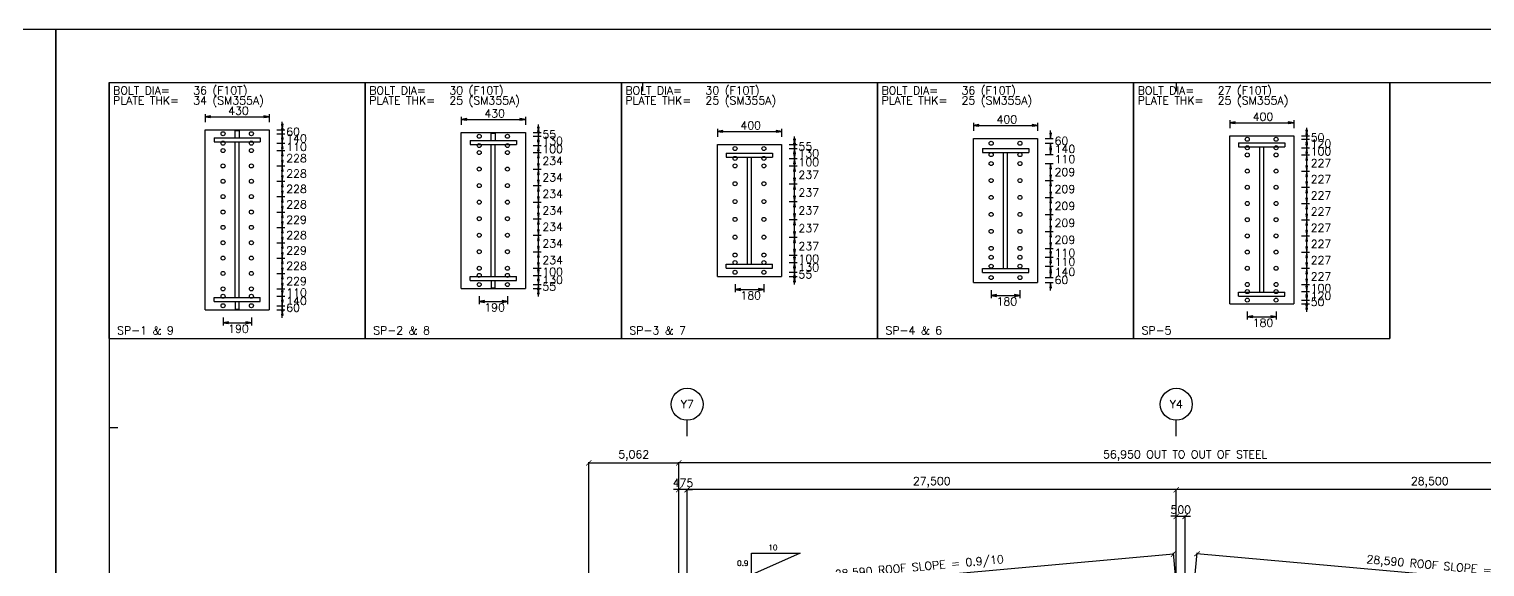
# Model space of a CAD drawing. Header units: metres. Extents: x -297536 to 1852864, y -630451 to -422551.
# Drawn here: x 1716964 to 1798814, y -452803 to -422551 of the extents above; entities that cross this region are included whole.
import ezdxf
from ezdxf.enums import TextEntityAlignment as Align

# ---------------------------------------------------------------- set-up
doc = ezdxf.new("R2010")
doc.units = ezdxf.units.M
doc.header["$LTSCALE"] = 700
doc.linetypes.add('CONTIN', pattern=[0])
for name, color, linetype in [('11', 7, 'CONTIN'), ('2', 2, 'Continuous'), ('DIM', 7, 'Continuous'), ('SYM', 7, 'Continuous'), ('TEX', 3, 'Continuous'), ('된장공장-1$0$WID', 4, 'Continuous')]:
    doc.layers.add(name, color=color, linetype=linetype)
doc.styles.add('HGTXT', font='romans.shx', dxfattribs={"bigfont": 'WHGTXT.shx'})
doc.styles.add('SIMPLEX', font='SIMPLEX')
doc.styles.add('WHGTXT', font='romans.shx', dxfattribs={"bigfont": 'WHGTXT.shx'})
doc.dimstyles.new('KJ', dxfattribs={"dimscale": 700, "dimtxt": 1.5, "dimasz": 1, "dimexe": 0.18, "dimexo": 2, "dimgap": 0.5, "dimtad": 1, "dimdec": 0, "dimzin": 0, "dimdsep": 46, "dimlunit": 6, "dimtxsty": 'HGTXT', "dimblk": 'ARCHTICK', "dimcen": 0.09, "dimclrt": 3, "dimadec": 0, "dimazin": 0, "dimtfac": 1, "dimtdec": 0, "dimtix": 1, "dimtmove": 0, "dimatfit": 0, "dimldrblk": 'OBLIQUE', "dimfxl": 1, "dimtolj": 1, "dimtzin": 0, "dimarcsym": 0})

# ---------------------------------------------------------------- blocks, each defined once
blk = doc.blocks.new('_ArchTick')
at = {"color": 0, "linetype": 'ByBlock', "const_width": 0.15}
blk.add_lwpolyline([(-0.5, -0.5), (0.5, 0.5)], dxfattribs=at)
blk = doc.blocks.new('*D598')
at = {"layer": 'Defpoints', "color": 0, "transparency": 16777216}
for p in [(1781464, -448458), (1781464, -455958), (1809964, -455958)]:
    blk.add_point(p, dxfattribs=at)
at = {"layer": 'DIM', "color": 0, "lineweight": -2, "transparency": 16777216}
for p, q in [((1781464, -455358), (1781464, -448404)), ((1809964, -448458), (1781464, -448458)), ((1809964, -455358), (1809964, -448404))]:
    blk.add_line(p, q, dxfattribs=at)
at = {"layer": 'DIM', "color": 0, "lineweight": -2, "transparency": 16777216, "xscale": 300, "yscale": 300, "zscale": 300, "rotation": 180}
blk.add_blockref('_ArchTick', (1781464, -448458), dxfattribs=at)
at = {"layer": 'DIM', "color": 0, "lineweight": -2, "transparency": 16777216, "xscale": 300, "yscale": 300, "zscale": 300}
blk.add_blockref('_ArchTick', (1809964, -448458), dxfattribs=at)
at = {"layer": 'DIM', "color": 3, "transparency": 16777216, "insert": (1795714, -448040), "char_height": 450, "attachment_point": 5, "style": 'HGTXT'}
blk.add_mtext('\\A1;28,500', dxfattribs=at)
blk = doc.blocks.new('_Oblique')
at = {"color": 0, "linetype": 'ByBlock', "lineweight": -2}
blk.add_line((-0.5, -0.5), (0.5, 0.5), dxfattribs=at)
blk = doc.blocks.new('*D599')
at = {"layer": 'Defpoints', "color": 0, "transparency": 16777216}
for p in [(1753964, -448458), (1753964, -455958), (1781464, -455958)]:
    blk.add_point(p, dxfattribs=at)
at = {"layer": 'DIM', "color": 0, "lineweight": -2, "transparency": 16777216}
for p, q in [((1753964, -455358), (1753964, -448404)), ((1781464, -448458), (1753964, -448458)), ((1781464, -455358), (1781464, -448404))]:
    blk.add_line(p, q, dxfattribs=at)
at = {"layer": 'DIM', "color": 0, "lineweight": -2, "transparency": 16777216, "xscale": 300, "yscale": 300, "zscale": 300, "rotation": 180}
blk.add_blockref('_ArchTick', (1753964, -448458), dxfattribs=at)
at = {"layer": 'DIM', "color": 0, "lineweight": -2, "transparency": 16777216, "xscale": 300, "yscale": 300, "zscale": 300}
blk.add_blockref('_ArchTick', (1781464, -448458), dxfattribs=at)
at = {"layer": 'DIM', "color": 3, "transparency": 16777216, "insert": (1767714, -448040), "char_height": 450, "attachment_point": 5, "style": 'HGTXT'}
blk.add_mtext('\\A1;27,500', dxfattribs=at)
blk = doc.blocks.new('*D600')
at = {"layer": 'Defpoints', "color": 0, "transparency": 16777216}
for p in [(1753489, -448458), (1753489, -455958), (1753964, -455958)]:
    blk.add_point(p, dxfattribs=at)
at = {"layer": 'DIM', "color": 0, "lineweight": -2, "transparency": 16777216}
for p, q in [((1753489, -448458), (1753189, -448458)), ((1753489, -455358), (1753489, -448404)), ((1753964, -448458), (1753489, -448458)), ((1753964, -455358), (1753964, -448404)), ((1753964, -448458), (1754264, -448458))]:
    blk.add_line(p, q, dxfattribs=at)
at = {"layer": 'DIM', "color": 0, "lineweight": -2, "transparency": 16777216, "xscale": 300, "yscale": 300, "zscale": 300}
blk.add_blockref('_ArchTick', (1753489, -448458), dxfattribs=at)
at = {"layer": 'DIM', "color": 0, "lineweight": -2, "transparency": 16777216, "xscale": 300, "yscale": 300, "zscale": 300, "rotation": 180}
blk.add_blockref('_ArchTick', (1753964, -448458), dxfattribs=at)
at = {"layer": 'DIM', "color": 3, "transparency": 16777216, "insert": (1753727, -448083), "char_height": 450, "attachment_point": 5, "style": 'HGTXT'}
blk.add_mtext('\\A1;475', dxfattribs=at)
blk = doc.blocks.new('*D601')
at = {"layer": 'Defpoints', "color": 0, "transparency": 16777216}
for p in [(1753489, -446958), (1753489, -455958), (1810439, -455958)]:
    blk.add_point(p, dxfattribs=at)
at = {"layer": 'DIM', "color": 0, "lineweight": -2, "transparency": 16777216}
for p, q in [((1753489, -455358), (1753489, -446904)), ((1810439, -446958), (1753489, -446958)), ((1810439, -455358), (1810439, -446904))]:
    blk.add_line(p, q, dxfattribs=at)
at = {"layer": 'DIM', "color": 0, "lineweight": -2, "transparency": 16777216, "xscale": 300, "yscale": 300, "zscale": 300, "rotation": 180}
blk.add_blockref('_ArchTick', (1753489, -446958), dxfattribs=at)
at = {"layer": 'DIM', "color": 0, "lineweight": -2, "transparency": 16777216, "xscale": 300, "yscale": 300, "zscale": 300}
blk.add_blockref('_ArchTick', (1810439, -446958), dxfattribs=at)
at = {"layer": 'DIM', "color": 3, "transparency": 16777216, "insert": (1781964, -446540), "char_height": 450, "attachment_point": 5, "style": 'HGTXT'}
blk.add_mtext('\\A1;\\A1;56,950 OUT TO OUT OF STEEL', dxfattribs=at)
blk = doc.blocks.new('*D613')
at = {"layer": 'Defpoints', "color": 0, "transparency": 16777216}
for p in [(1781305, -452071), (1781964, -459395), (1753489, -461958)]:
    blk.add_point(p, dxfattribs=at)
at = {"layer": 'DIM', "color": 0, "lineweight": -2, "transparency": 16777216}
for p, q in [((1752830, -454634), (1781305, -452071)), ((1781910, -458798), (1781300, -452018)), ((1753435, -461361), (1752825, -454580))]:
    blk.add_line(p, q, dxfattribs=at)
at = {"layer": 'DIM', "color": 0, "lineweight": -2, "transparency": 16777216, "xscale": 300, "yscale": 300, "zscale": 300}
for p, rotation in [((1781305, -452071), 5.142764556899424), ((1752830, -454634), 185.1427645568994)]:
    blk.add_blockref('_ArchTick', p, dxfattribs=dict(at, rotation=rotation))
at = {"layer": 'DIM', "color": 3, "transparency": 16777216, "insert": (1767023, -452862), "char_height": 450, "attachment_point": 5, "rotation": 5.14276, "style": 'HGTXT'}
blk.add_mtext('\\A1;\\A1;28,590 ROOF SLOPE = 0.9/10', dxfattribs=at)
blk = doc.blocks.new('*D644')
at = {"layer": 'Defpoints', "color": 0, "transparency": 16777216}
for p in [(1782623, -452071), (1781964, -459395), (1810439, -461958)]:
    blk.add_point(p, dxfattribs=at)
at = {"layer": 'DIM', "color": 0, "lineweight": -2, "transparency": 16777216}
for p, q in [((1782018, -458798), (1782628, -452018)), ((1811098, -454634), (1782623, -452071)), ((1810493, -461361), (1811103, -454580))]:
    blk.add_line(p, q, dxfattribs=at)
at = {"layer": 'DIM', "color": 0, "lineweight": -2, "transparency": 16777216, "xscale": 300, "yscale": 300, "zscale": 300}
for p, rotation in [((1782623, -452071), 174.8572354431005), ((1811098, -454634), 354.8572354431006)]:
    blk.add_blockref('_ArchTick', p, dxfattribs=dict(at, rotation=rotation))
at = {"layer": 'DIM', "color": 3, "transparency": 16777216, "insert": (1796905, -452862), "char_height": 450, "attachment_point": 5, "rotation": 354.85724, "style": 'HGTXT'}
blk.add_mtext('\\A1;\\A1;28,590 ROOF SLOPE = 0.9/10', dxfattribs=at)
blk = doc.blocks.new('*D872')
at = {"layer": 'Defpoints', "color": 0, "transparency": 16777216}
for p in [(1781964, -449958), (1781464, -455958), (1781964, -455958)]:
    blk.add_point(p, dxfattribs=at)
at = {"layer": 'DIM', "color": 0, "lineweight": -2, "transparency": 16777216}
for p, q in [((1781464, -449958), (1781164, -449958)), ((1781464, -455358), (1781464, -449904)), ((1781464, -449958), (1781964, -449958)), ((1781964, -455358), (1781964, -449904)), ((1781964, -449958), (1782264, -449958))]:
    blk.add_line(p, q, dxfattribs=at)
at = {"layer": 'DIM', "color": 0, "lineweight": -2, "transparency": 16777216, "xscale": 300, "yscale": 300, "zscale": 300}
blk.add_blockref('_ArchTick', (1781464, -449958), dxfattribs=at)
at = {"layer": 'DIM', "color": 0, "lineweight": -2, "transparency": 16777216, "xscale": 300, "yscale": 300, "zscale": 300, "rotation": 180}
blk.add_blockref('_ArchTick', (1781964, -449958), dxfattribs=at)
at = {"layer": 'DIM', "color": 3, "transparency": 16777216, "insert": (1781714, -449583), "char_height": 450, "attachment_point": 5, "style": 'HGTXT'}
blk.add_mtext('\\A1;500', dxfattribs=at)
blk = doc.blocks.new('ARROWF')
for p, q in [((0, 0), (-307, 51)), ((-307, 51), (-307, -51)), ((-307, -51), (0, 0))]:
    blk.add_line(p, q)
blk = doc.blocks.new('*D871')
at = {"layer": 'Defpoints', "color": 0, "transparency": 16777216}
for p in [(1753489, -446958), (1753489, -455358), (1748427, -455958)]:
    blk.add_point(p, dxfattribs=at)
at = {"layer": 'DIM', "color": 0, "lineweight": -2, "transparency": 16777216}
for p, q in [((1748427, -455358), (1748427, -446904)), ((1748427, -446958), (1753489, -446958)), ((1753489, -454758), (1753489, -446904))]:
    blk.add_line(p, q, dxfattribs=at)
at = {"layer": 'DIM', "color": 0, "lineweight": -2, "transparency": 16777216, "xscale": 300, "yscale": 300, "zscale": 300, "rotation": 180}
blk.add_blockref('_ArchTick', (1748427, -446958), dxfattribs=at)
at = {"layer": 'DIM', "color": 0, "lineweight": -2, "transparency": 16777216, "xscale": 300, "yscale": 300, "zscale": 300}
blk.add_blockref('_ArchTick', (1753489, -446958), dxfattribs=at)
at = {"layer": 'DIM', "color": 3, "transparency": 16777216, "insert": (1750958, -446540), "char_height": 450, "attachment_point": 5, "style": 'HGTXT'}
blk.add_mtext('\\A1;5,062', dxfattribs=at)
blk = doc.blocks.new('Form01')
at = {"ltscale": 0.015}
blk.add_lwpolyline([(0, 0), (420, 0), (420, -297), (0, -297)], close=True, dxfattribs=at)
at = {"layer": '된장공장-1$0$WID', "ltscale": 250}
for p, q in [((10, -10), (10, -287)), ((10, -10), (410, -10)), ((110, -11.62), (110, -10)), ((210, -10), (210, -11.62)), ((11.62, -74.77), (10, -74.77))]:
    blk.add_line(p, q, dxfattribs=at)

msp = doc.modelspace()

# ---------------------------------------------------------------- linework, layer by layer
for p, q in [((1721464.2, -439951), (1721464.2, -425550.9)), ((1721464.2, -425550.9), (1735864.4, -425550.9)), ((1735864.4, -439951), (1735864.4, -425550.9)), ((1735864.4, -425550.9), (1750264.6, -425550.9)), ((1735864.4, -425550.9), (1735864.4, -439951)), ((1750264.6, -439951), (1750264.6, -425550.9)), ((1750264.6, -425550.9), (1764664.8, -425550.9)), ((1750264.6, -425550.9), (1750264.6, -439951)), ((1764664.7, -439951), (1764664.7, -425550.9)), ((1764664.7, -425550.9), (1779064.9, -425550.9)), ((1764664.8, -425550.9), (1764664.8, -439951)), ((1779064.9, -439951), (1779064.9, -425550.9)), ((1779064.9, -425550.9), (1793465.1, -425550.9)), ((1779064.9, -425550.9), (1779064.9, -439951)), ((1793465.1, -439951), (1793465.1, -425550.9)), ((1793465.1, -425550.9), (1793465.1, -439951)), ((1726864.2, -438335.5), (1726864.2, -428210.3)), ((1726864.2, -428210.3), (1730464.3, -428210.3)), ((1727366.6, -428675.7), (1729962, -428675.7)), ((1727366.6, -428675.7), (1727366.6, -428900.7)), ((1728551.8, -428675.7), (1728551.8, -428248.8)), ((1728551.8, -428248.8), (1728776.8, -428248.8)), ((1728776.8, -428248.8), (1728776.8, -428675.7)), ((1729962, -428675.7), (1729962, -428900.7)), ((1730464.3, -428210.3), (1730464.3, -438335.5)), ((1741264.4, -437138.5), (1741264.4, -428363.4)), ((1741264.4, -428363.4), (1744864.5, -428363.4)), ((1741766.8, -428820.8), (1744362.2, -428820.8)), ((1741766.8, -428820.8), (1741766.8, -429045.8)), ((1742952, -428820.8), (1742952, -428403.8)), ((1742952, -428403.8), (1743177, -428403.8)), ((1743177, -428403.8), (1743177, -428820.8)), ((1744362.2, -428820.8), (1744362.2, -429045.8)), ((1744864.5, -428363.4), (1744864.5, -437138.5)), ((1770064.8, -436801), (1770064.8, -428700.9)), ((1770064.8, -428700.9), (1773664.9, -428700.9)), ((1773664.9, -428700.9), (1773664.9, -436801)), ((1784465, -437998), (1784465, -428547.8)), ((1784465, -428547.8), (1788065.1, -428547.8)), ((1788065.1, -428547.8), (1788065.1, -437998)), ((1727366.6, -428900.7), (1729962, -428900.7)), ((1728551.8, -437652.6), (1728551.8, -428900.7)), ((1728776.8, -437652.6), (1728776.8, -428900.7)), ((1741766.8, -429045.8), (1744362.2, -429045.8)), ((1742952, -436464), (1742952, -429045.8)), ((1743177, -436464), (1743177, -429045.8)), ((1755664.6, -436463.5), (1755664.6, -429038.4)), ((1755664.6, -429038.4), (1759264.7, -429038.4)), ((1756159.6, -429528.9), (1758769.7, -429528.9)), ((1756159.6, -429528.9), (1756159.6, -429753.9)), ((1758769.7, -429528.9), (1758769.7, -429753.9)), ((1759264.7, -429038.4), (1759264.7, -436463.5)), ((1770559.8, -429261.9), (1773169.9, -429261.9)), ((1770559.8, -429261.9), (1770559.8, -429486.9)), ((1770559.8, -429486.9), (1773169.9, -429486.9)), ((1771752.3, -436015), (1771752.3, -429486.9)), ((1771977.3, -436015), (1771977.3, -429486.9)), ((1773169.9, -429261.9), (1773169.9, -429486.9)), ((1784960, -428951.9), (1787570.1, -428951.9)), ((1784960, -428951.9), (1784960, -429176.9)), ((1784960, -429176.9), (1787570.1, -429176.9)), ((1786152.5, -437356.5), (1786152.5, -429176.9)), ((1786377.5, -437356.5), (1786377.5, -429176.9)), ((1787570.1, -428951.9), (1787570.1, -429176.9)), ((1756159.6, -429753.9), (1758769.7, -429753.9)), ((1757352.2, -435765.3), (1757352.2, -429753.9)), ((1757577.2, -435765.3), (1757577.2, -429753.9)), ((1756159.6, -435765.3), (1758769.7, -435765.3)), ((1756159.6, -435990.3), (1756159.6, -435765.3)), ((1756159.6, -435990.3), (1758769.7, -435990.3)), ((1758769.7, -435990.3), (1758769.7, -435765.3)), ((1770559.8, -436015), (1773169.9, -436015)), ((1770559.8, -436240), (1770559.8, -436015)), ((1770559.8, -436240), (1773169.9, -436240)), ((1773169.9, -436240), (1773169.9, -436015)), ((1741766.8, -436464), (1744362.2, -436464)), ((1741766.8, -436689), (1741766.8, -436464)), ((1741766.8, -436689), (1744362.2, -436689)), ((1742952, -436689), (1742952, -437098.1)), ((1743177, -437098.1), (1743177, -436689)), ((1744362.2, -436689), (1744362.2, -436464)), ((1755664.6, -436463.5), (1759264.7, -436463.5)), ((1770064.8, -436801), (1773664.9, -436801)), ((1727366.6, -437652.6), (1729962, -437652.6)), ((1727366.6, -437877.6), (1727366.6, -437652.6)), ((1727366.6, -437877.6), (1729962, -437877.6)), ((1728551.8, -437877.6), (1728551.8, -438297)), ((1728776.8, -438297), (1728776.8, -437877.6)), ((1729962, -437877.6), (1729962, -437652.6)), ((1741264.4, -437138.5), (1744864.5, -437138.5)), ((1742952, -437098.1), (1743177, -437098.1)), ((1784960, -437356.5), (1787570.1, -437356.5)), ((1784960, -437581.5), (1784960, -437356.5)), ((1784960, -437581.5), (1787570.1, -437581.5)), ((1787570.1, -437581.5), (1787570.1, -437356.5)), ((1726864.2, -438335.5), (1730464.3, -438335.5)), ((1728551.8, -438297), (1728776.8, -438297)), ((1784465, -437998), (1788065.1, -437998)), ((1721464.2, -439951), (1735864.4, -439951)), ((1735864.4, -439951), (1750264.6, -439951)), ((1750264.6, -439951), (1764664.8, -439951)), ((1764664.7, -439951), (1779064.9, -439951)), ((1779064.9, -439951), (1793465.1, -439951))]:
    msp.add_line(p, q)
msp.add_lwpolyline([(1757589, -452021.8), (1760323.4, -452021.8), (1760323.4, -452021.8), (1757589, -453241.4)], close=True)
for centre in [(1727868.9, -428437.3), (1727868.9, -428967), (1729459.6, -428437.3), (1729459.6, -428967), (1742269.1, -428582.2), (1743859.8, -428582.2), (1771054.8, -428974.5), (1772674.9, -428974.5), (1785455, -428748), (1787075, -428748), (1727868.9, -429383.2), (1729459.6, -429383.2), (1742269.1, -429099.3), (1742269.1, -429497), (1743859.8, -429099.3), (1743859.8, -429497), (1756654.6, -429271), (1756654.6, -429820.7), (1758274.7, -429271), (1758274.7, -429820.7), (1771054.8, -429613.1), (1772674.9, -429613.1), (1785455, -429228.3), (1785455, -429628.5), (1787075, -429228.3), (1787075, -429628.5), (1727868.9, -430247.6), (1729459.6, -430247.6), (1742269.1, -430426.7), (1743859.8, -430426.7), (1756654.6, -430243.5), (1758274.7, -430243.5), (1771054.8, -430114.8), (1772674.9, -430114.8), (1785455, -430539.6), (1787075, -430539.6), (1727868.9, -431111.9), (1729459.6, -431111.9), (1742269.1, -431356.3), (1743859.8, -431356.3), (1756654.6, -431246.5), (1758274.7, -431246.5), (1771054.8, -431068.9), (1772674.9, -431068.9), (1785455, -431450.7), (1787075, -431450.7), (1727868.9, -431976.3), (1729459.6, -431976.3), (1756654.6, -432249.5), (1758274.7, -432249.5), (1771054.8, -432023), (1772674.9, -432023), (1727868.9, -432840.6), (1729459.6, -432840.6), (1742269.1, -432286), (1743859.8, -432286), (1771054.8, -432977.2), (1772674.9, -432977.2), (1785455, -432361.7), (1787075, -432361.7), (1727868.9, -433705.2), (1729459.6, -433705.2), (1742269.1, -433215.7), (1743859.8, -433215.7), (1756654.6, -433252.6), (1758274.7, -433252.6), (1785455, -433272.9), (1787075, -433272.9), (1727868.9, -434569.3), (1729459.6, -434569.3), (1742269.1, -434145.3), (1743859.8, -434145.3), (1756654.6, -434255.4), (1758274.7, -434255.4), (1771054.8, -433931.3), (1772674.9, -433931.3), (1785455, -434183.9), (1787075, -434183.9), (1727868.9, -435433.9), (1729459.6, -435433.9), (1742269.1, -435074.9), (1743859.8, -435074.9), (1756654.6, -435258.4), (1758274.7, -435258.4), (1771054.8, -434885.4), (1771054.8, -435387.1), (1772674.9, -434885.4), (1772674.9, -435387.1), (1785455, -435094.9), (1787075, -435094.9), (1727868.9, -436298), (1729459.6, -436298), (1742269.1, -436004.9), (1743859.8, -436004.9), (1756654.6, -435681.2), (1756654.6, -436230.9), (1758274.7, -435681.2), (1758274.7, -436230.9), (1771054.8, -435888.8), (1772674.9, -435888.8), (1785455, -436005.9), (1787075, -436005.9), (1727868.9, -437162.6), (1729459.6, -437162.6), (1742269.1, -436402.6), (1742269.1, -436919.7), (1743859.8, -436402.6), (1743859.8, -436919.7), (1771054.8, -436527.4), (1772674.9, -436527.4), (1785455, -436917.3), (1787075, -436917.3), (1727868.9, -437578.7), (1729459.6, -437578.7), (1785455, -437317.5), (1785455, -437797.8), (1787075, -437317.5), (1787075, -437797.8), (1727868.9, -438108.4), (1729459.6, -438108.4)]:
    msp.add_circle(centre, 112.5)
at = {"layer": '2'}
for p, q in [((1726864.2, -427328.3), (1726864.2, -427778.3)), ((1726864.2, -427478.3), (1730464.3, -427478.3)), ((1730464.3, -427328.3), (1730464.3, -427778.3)), ((1731196.3, -428210.3), (1731196.3, -427760.8)), ((1731196.3, -428437.3), (1731196.3, -427987.8)), ((1741264.4, -427481.4), (1741264.4, -427931.4)), ((1741264.4, -427631.4), (1744864.5, -427631.4)), ((1744864.5, -427481.4), (1744864.5, -427931.4)), ((1745596.5, -428363.4), (1745596.5, -427913.8)), ((1770064.8, -427818.9), (1770064.8, -428268.9)), ((1770064.8, -427968.9), (1773664.9, -427968.9)), ((1773664.9, -427818.9), (1773664.9, -428268.9)), ((1784465, -427665.8), (1784465, -428115.8)), ((1784465, -427815.8), (1788065.1, -427815.8)), ((1788065.1, -427665.8), (1788065.1, -428115.8)), ((1730896.3, -428210.3), (1731346.3, -428210.3)), ((1730896.3, -428437.3), (1731346.3, -428437.3)), ((1730896.3, -428437.3), (1731346.3, -428437.3)), ((1731196.3, -428886.9), (1731196.3, -428437.3)), ((1731196.3, -428967), (1731196.3, -428517.5)), ((1745296.5, -428363.4), (1745746.5, -428363.4)), ((1745296.5, -428582.2), (1745746.5, -428582.2)), ((1745296.5, -428582.2), (1745746.5, -428582.2)), ((1745596.5, -428582.2), (1745596.5, -428132.6)), ((1745596.5, -429031.7), (1745596.5, -428582.2)), ((1745596.5, -429099.3), (1745596.5, -428649.7)), ((1755664.6, -428156.4), (1755664.6, -428606.4)), ((1755664.6, -428306.4), (1759264.7, -428306.4)), ((1759264.7, -428156.4), (1759264.7, -428606.4)), ((1759996.7, -429038.4), (1759996.7, -428588.8)), ((1759996.7, -429271), (1759996.7, -428821.4)), ((1774096.9, -428700.9), (1774546.9, -428700.9)), ((1774396.9, -428700.9), (1774396.9, -428251.3)), ((1788497.1, -428547.8), (1788947.1, -428547.8)), ((1788497.1, -428748), (1788947.1, -428748)), ((1788497.1, -428748), (1788947.1, -428748)), ((1788797.1, -428547.8), (1788797.1, -428098.3)), ((1788797.1, -428748), (1788797.1, -428298.4)), ((1788797.1, -429197.5), (1788797.1, -428748)), ((1788797.1, -429228.3), (1788797.1, -428778.7)), ((1730896.3, -428967), (1731346.3, -428967)), ((1730896.3, -428967), (1731346.3, -428967)), ((1730896.3, -429383.2), (1731346.3, -429383.2)), ((1730896.3, -429383.2), (1731346.3, -429383.2)), ((1731196.3, -429416.6), (1731196.3, -428967)), ((1731196.3, -430247.6), (1731196.3, -429383.2)), ((1731196.3, -429832.8), (1731196.3, -429383.2)), ((1745296.5, -429099.3), (1745746.5, -429099.3)), ((1745296.5, -429099.3), (1745746.5, -429099.3)), ((1745296.5, -429497), (1745746.5, -429497)), ((1745296.5, -429497), (1745746.5, -429497)), ((1745596.5, -429548.8), (1745596.5, -429099.3)), ((1745596.5, -430426.7), (1745596.5, -429497)), ((1745596.5, -429946.6), (1745596.5, -429497)), ((1759696.7, -429038.4), (1760146.7, -429038.4)), ((1759696.7, -429271), (1760146.7, -429271)), ((1759696.7, -429271), (1760146.7, -429271)), ((1759996.7, -429720.5), (1759996.7, -429271)), ((1759996.7, -429820.7), (1759996.7, -429371.1)), ((1774096.9, -428974.5), (1774546.9, -428974.5)), ((1774096.9, -428974.5), (1774546.9, -428974.5)), ((1774096.9, -429613.1), (1774546.9, -429613.1)), ((1774096.9, -429613.1), (1774546.9, -429613.1)), ((1774396.9, -429613.1), (1774396.9, -428974.5)), ((1774396.9, -429424.1), (1774396.9, -428974.5)), ((1774396.9, -429613.1), (1774396.9, -429163.5)), ((1788497.1, -429228.3), (1788947.1, -429228.3)), ((1788497.1, -429228.3), (1788947.1, -429228.3)), ((1788497.1, -429628.5), (1788947.1, -429628.5)), ((1788497.1, -429628.5), (1788947.1, -429628.5)), ((1788797.1, -429677.8), (1788797.1, -429228.3)), ((1788797.1, -430539.6), (1788797.1, -429628.5)), ((1788797.1, -430078.1), (1788797.1, -429628.5)), ((1730896.3, -430247.6), (1731346.3, -430247.6)), ((1730896.3, -430247.6), (1731346.3, -430247.6)), ((1731196.3, -431111.9), (1731196.3, -430247.6)), ((1745296.5, -430426.7), (1745746.5, -430426.7)), ((1745296.5, -430426.7), (1745746.5, -430426.7)), ((1745596.5, -431356.3), (1745596.5, -430426.7)), ((1759696.7, -429820.7), (1760146.7, -429820.7)), ((1759696.7, -429820.7), (1760146.7, -429820.7)), ((1759696.7, -430243.5), (1760146.7, -430243.5)), ((1759696.7, -430243.5), (1760146.7, -430243.5)), ((1759996.7, -430270.2), (1759996.7, -429820.7)), ((1759996.7, -431246.5), (1759996.7, -430243.5)), ((1759996.7, -430693.1), (1759996.7, -430243.5)), ((1774096.9, -430114.8), (1774546.9, -430114.8)), ((1774096.9, -430114.8), (1774546.9, -430114.8)), ((1774396.9, -431068.9), (1774396.9, -430114.8)), ((1774396.9, -430564.3), (1774396.9, -430114.8)), ((1730896.3, -431111.9), (1731346.3, -431111.9)), ((1730896.3, -431111.9), (1731346.3, -431111.9)), ((1731196.3, -431976.3), (1731196.3, -431111.9)), ((1759696.7, -431246.5), (1760146.7, -431246.5)), ((1759696.7, -431246.5), (1760146.7, -431246.5)), ((1759996.7, -432249.5), (1759996.7, -431246.5)), ((1774096.9, -431068.9), (1774546.9, -431068.9)), ((1774096.9, -431068.9), (1774546.9, -431068.9)), ((1774396.9, -432023), (1774396.9, -431068.9)), ((1788497.1, -430539.6), (1788947.1, -430539.6)), ((1788497.1, -430539.6), (1788947.1, -430539.6)), ((1788797.1, -431450.7), (1788797.1, -430539.6)), ((1730896.3, -431976.3), (1731346.3, -431976.3)), ((1730896.3, -431976.3), (1731346.3, -431976.3)), ((1731196.3, -432840.6), (1731196.3, -431976.3)), ((1745296.5, -431356.3), (1745746.5, -431356.3)), ((1745296.5, -431356.3), (1745746.5, -431356.3)), ((1745596.5, -432286), (1745596.5, -431356.3)), ((1774096.9, -432023), (1774546.9, -432023)), ((1774096.9, -432023), (1774546.9, -432023)), ((1774396.9, -432977.2), (1774396.9, -432023)), ((1788497.1, -431450.7), (1788947.1, -431450.7)), ((1788497.1, -431450.7), (1788947.1, -431450.7)), ((1788797.1, -432361.7), (1788797.1, -431450.7)), ((1730896.3, -432840.6), (1731346.3, -432840.6)), ((1730896.3, -432840.6), (1731346.3, -432840.6)), ((1731196.3, -433705.2), (1731196.3, -432840.6)), ((1745296.5, -432286), (1745746.5, -432286)), ((1745296.5, -432286), (1745746.5, -432286)), ((1745596.5, -433215.7), (1745596.5, -432286)), ((1759696.7, -432249.5), (1760146.7, -432249.5)), ((1759696.7, -432249.5), (1760146.7, -432249.5)), ((1759996.7, -433252.6), (1759996.7, -432249.5)), ((1774096.9, -432977.2), (1774546.9, -432977.2)), ((1774096.9, -432977.2), (1774546.9, -432977.2)), ((1774396.9, -433931.3), (1774396.9, -432977.2)), ((1788497.1, -432361.7), (1788947.1, -432361.7)), ((1788497.1, -432361.7), (1788947.1, -432361.7)), ((1788797.1, -433272.9), (1788797.1, -432361.7)), ((1730896.3, -433705.2), (1731346.3, -433705.2)), ((1730896.3, -433705.2), (1731346.3, -433705.2)), ((1731196.3, -434569.3), (1731196.3, -433705.2)), ((1745296.5, -433215.7), (1745746.5, -433215.7)), ((1745296.5, -433215.7), (1745746.5, -433215.7)), ((1745596.5, -434145.3), (1745596.5, -433215.7)), ((1759696.7, -433252.6), (1760146.7, -433252.6)), ((1759696.7, -433252.6), (1760146.7, -433252.6)), ((1759996.7, -434255.4), (1759996.7, -433252.6)), ((1788497.1, -433272.9), (1788947.1, -433272.9)), ((1788497.1, -433272.9), (1788947.1, -433272.9)), ((1788797.1, -434183.9), (1788797.1, -433272.9)), ((1730896.3, -434569.3), (1731346.3, -434569.3)), ((1730896.3, -434569.3), (1731346.3, -434569.3)), ((1731196.3, -435433.9), (1731196.3, -434569.3)), ((1745296.5, -434145.3), (1745746.5, -434145.3)), ((1745296.5, -434145.3), (1745746.5, -434145.3)), ((1745596.5, -435074.9), (1745596.5, -434145.3)), ((1759696.7, -434255.4), (1760146.7, -434255.4)), ((1759696.7, -434255.4), (1760146.7, -434255.4)), ((1759996.7, -435258.4), (1759996.7, -434255.4)), ((1774096.9, -433931.3), (1774546.9, -433931.3)), ((1774096.9, -433931.3), (1774546.9, -433931.3)), ((1774396.9, -434885.4), (1774396.9, -433931.3)), ((1774396.9, -434885.4), (1774396.9, -434435.9)), ((1788497.1, -434183.9), (1788947.1, -434183.9)), ((1788497.1, -434183.9), (1788947.1, -434183.9)), ((1788797.1, -435094.9), (1788797.1, -434183.9)), ((1730896.3, -435433.9), (1731346.3, -435433.9)), ((1730896.3, -435433.9), (1731346.3, -435433.9)), ((1731196.3, -436298), (1731196.3, -435433.9)), ((1745296.5, -435074.9), (1745746.5, -435074.9)), ((1745296.5, -435074.9), (1745746.5, -435074.9)), ((1745596.5, -436004.9), (1745596.5, -435074.9)), ((1759696.7, -435258.4), (1760146.7, -435258.4)), ((1759696.7, -435258.4), (1760146.7, -435258.4)), ((1759996.7, -435258.4), (1759996.7, -434808.8)), ((1759996.7, -435681.2), (1759996.7, -435231.7)), ((1774096.9, -434885.4), (1774546.9, -434885.4)), ((1774096.9, -434885.4), (1774546.9, -434885.4)), ((1774096.9, -435387.1), (1774546.9, -435387.1)), ((1774096.9, -435387.1), (1774546.9, -435387.1)), ((1774396.9, -435387.1), (1774396.9, -434937.6)), ((1774396.9, -435836.7), (1774396.9, -435387.1)), ((1788497.1, -435094.9), (1788947.1, -435094.9)), ((1788497.1, -435094.9), (1788947.1, -435094.9)), ((1788797.1, -436005.9), (1788797.1, -435094.9)), ((1745296.5, -436004.9), (1745746.5, -436004.9)), ((1745296.5, -436004.9), (1745746.5, -436004.9)), ((1745596.5, -436004.9), (1745596.5, -435555.3)), ((1745596.5, -436402.6), (1745596.5, -435953.1)), ((1759696.7, -435681.2), (1760146.7, -435681.2)), ((1759696.7, -435681.2), (1760146.7, -435681.2)), ((1759696.7, -436230.9), (1760146.7, -436230.9)), ((1759696.7, -436230.9), (1760146.7, -436230.9)), ((1759996.7, -436130.8), (1759996.7, -435681.2)), ((1759996.7, -436230.9), (1759996.7, -435781.4)), ((1759996.7, -436680.5), (1759996.7, -436230.9)), ((1774096.9, -435888.8), (1774546.9, -435888.8)), ((1774096.9, -435888.8), (1774546.9, -435888.8)), ((1774396.9, -436527.4), (1774396.9, -435888.8)), ((1774396.9, -436338.4), (1774396.9, -435888.8)), ((1774396.9, -436527.4), (1774396.9, -436077.8)), ((1788497.1, -436005.9), (1788947.1, -436005.9)), ((1788497.1, -436005.9), (1788947.1, -436005.9)), ((1788797.1, -436917.3), (1788797.1, -436005.9)), ((1730896.3, -436298), (1731346.3, -436298)), ((1730896.3, -436298), (1731346.3, -436298)), ((1731196.3, -437162.6), (1731196.3, -436298)), ((1731196.3, -437162.6), (1731196.3, -436713)), ((1745296.5, -436402.6), (1745746.5, -436402.6)), ((1745296.5, -436402.6), (1745746.5, -436402.6)), ((1745296.5, -436919.7), (1745746.5, -436919.7)), ((1745296.5, -436919.7), (1745746.5, -436919.7)), ((1745596.5, -436852.2), (1745596.5, -436402.6)), ((1745596.5, -436919.7), (1745596.5, -436470.2)), ((1745596.5, -437369.3), (1745596.5, -436919.7)), ((1756654.6, -436895.5), (1756654.6, -437345.5)), ((1758274.7, -436895.5), (1758274.7, -437345.5)), ((1759696.7, -436463.5), (1760146.7, -436463.5)), ((1759996.7, -436913.1), (1759996.7, -436463.5)), ((1774096.9, -436527.4), (1774546.9, -436527.4)), ((1774096.9, -436527.4), (1774546.9, -436527.4)), ((1774096.9, -436801), (1774546.9, -436801)), ((1774396.9, -437250.6), (1774396.9, -436801)), ((1788497.1, -436917.3), (1788947.1, -436917.3)), ((1788497.1, -436917.3), (1788947.1, -436917.3)), ((1788797.1, -436917.3), (1788797.1, -436467.7)), ((1788797.1, -437317.5), (1788797.1, -436868)), ((1730896.3, -437162.6), (1731346.3, -437162.6)), ((1730896.3, -437162.6), (1731346.3, -437162.6)), ((1730896.3, -437578.7), (1731346.3, -437578.7)), ((1730896.3, -437578.7), (1731346.3, -437578.7)), ((1731196.3, -437578.7), (1731196.3, -437129.2)), ((1731196.3, -438028.3), (1731196.3, -437578.7)), ((1731196.3, -438108.4), (1731196.3, -437658.9)), ((1742269.1, -437570.5), (1742269.1, -438020.5)), ((1742269.1, -437870.5), (1743859.8, -437870.5)), ((1743859.8, -437570.5), (1743859.8, -438020.5)), ((1745296.5, -437138.5), (1745746.5, -437138.5)), ((1745596.5, -437588.1), (1745596.5, -437138.5)), ((1756654.6, -437195.5), (1758274.7, -437195.5)), ((1771054.8, -437233), (1771054.8, -437683)), ((1771054.8, -437533), (1772674.9, -437533)), ((1772674.9, -437233), (1772674.9, -437683)), ((1788497.1, -437317.5), (1788947.1, -437317.5)), ((1788497.1, -437317.5), (1788947.1, -437317.5)), ((1788497.1, -437797.8), (1788947.1, -437797.8)), ((1788497.1, -437797.8), (1788947.1, -437797.8)), ((1788797.1, -437767.1), (1788797.1, -437317.5)), ((1788797.1, -437797.8), (1788797.1, -437348.3)), ((1788797.1, -438247.4), (1788797.1, -437797.8)), ((1730896.3, -438108.4), (1731346.3, -438108.4)), ((1730896.3, -438108.4), (1731346.3, -438108.4)), ((1730896.3, -438335.5), (1731346.3, -438335.5)), ((1731196.3, -438558), (1731196.3, -438108.4)), ((1731196.3, -438785), (1731196.3, -438335.5)), ((1785455, -438430), (1785455, -438880)), ((1787075, -438430), (1787075, -438880)), ((1788497.1, -437998), (1788947.1, -437998)), ((1788797.1, -438447.5), (1788797.1, -437998)), ((1727868.9, -438767.5), (1727868.9, -439217.5)), ((1727868.9, -439067.5), (1729459.6, -439067.5)), ((1729459.6, -438767.5), (1729459.6, -439217.5)), ((1785455, -438730), (1787075, -438730))]:
    msp.add_line(p, q, dxfattribs=at)
at = {"layer": 'SYM'}
for p, q in [((1753964.2, -445458.2), (1753964.2, -444558.2)), ((1781464.2, -445458.2), (1781464.2, -444558.2))]:
    msp.add_line(p, q, dxfattribs=at)
for centre in [(1753964.2, -443658.2), (1781464.2, -443658.2)]:
    msp.add_circle(centre, 900, dxfattribs=at)

# ---------------------------------------------------------------- block references
at = {"xscale": 300, "yscale": 300, "zscale": 300}
for p in [(1592464.2, -422550.9), (1718464.2, -422550.9)]:
    msp.add_blockref('Form01', p, dxfattribs=at)
at = {"layer": '2', "xscale": 0.989500792444846, "yscale": 0.989500792444846, "zscale": 0.989500792444846}
for p, rotation in [((1726864.2, -427478.3), 180), ((1731196.3, -428210.3), 270), ((1741264.4, -427631.4), 180), ((1745596.5, -428363.4), 270), ((1770064.8, -427968.9), 180), ((1784465, -427815.8), 180), ((1731196.3, -428437.3), 270), ((1731196.3, -428437.3), 90), ((1731196.3, -428967), 270), ((1745596.5, -428582.2), 270), ((1745596.5, -428582.2), 90), ((1745596.5, -429099.3), 270), ((1755664.6, -428306.4), 180), ((1759996.7, -429038.4), 270), ((1774396.9, -428700.9), 270), ((1788797.1, -428547.8), 270), ((1788797.1, -428748), 270), ((1788797.1, -428748), 90), ((1731196.3, -428967), 90), ((1731196.3, -429383.2), 89.99998470000001), ((1731196.3, -429383.2), 90), ((1745596.5, -429099.3), 90), ((1745596.5, -429497), 89.99998470000001), ((1745596.5, -429497), 90), ((1759996.7, -429271), 270), ((1759996.7, -429271), 90), ((1759996.7, -429820.7), 270), ((1774396.9, -428974.5), 89.99998470000001), ((1774396.9, -428974.5), 90), ((1774396.9, -429613.1), 270), ((1774396.9, -429613.1), 270), ((1788797.1, -429228.3), 270), ((1788797.1, -429228.3), 90), ((1788797.1, -429628.5), 89.99998470000001), ((1788797.1, -429628.5), 90), ((1731196.3, -430247.6), 270), ((1731196.3, -430247.6), 89.99998470000001), ((1745596.5, -430426.7), 270), ((1745596.5, -430426.7), 89.99998470000001), ((1759996.7, -429820.7), 90), ((1759996.7, -430243.5), 89.99998470000001), ((1759996.7, -430243.5), 90), ((1774396.9, -430114.8), 89.99998470000001), ((1774396.9, -430114.8), 90), ((1788797.1, -430539.6), 270), ((1731196.3, -431111.9), 270), ((1731196.3, -431111.9), 89.99998470000001), ((1745596.5, -431356.3), 270), ((1759996.7, -431246.5), 270), ((1759996.7, -431246.5), 89.99998470000001), ((1774396.9, -431068.9), 270), ((1774396.9, -431068.9), 89.99998470000001), ((1788797.1, -430539.6), 89.99998470000001), ((1788797.1, -431450.7), 270), ((1731196.3, -431976.3), 270), ((1731196.3, -431976.3), 89.99998470000001), ((1745596.5, -431356.3), 89.99998470000001), ((1745596.5, -432286), 270), ((1759996.7, -432249.5), 270), ((1774396.9, -432023), 270), ((1774396.9, -432023), 89.99998470000001), ((1788797.1, -431450.7), 89.99998470000001), ((1788797.1, -432361.7), 270), ((1731196.3, -432840.6), 270), ((1731196.3, -432840.6), 89.99998470000001), ((1745596.5, -432286), 89.99998470000001), ((1745596.5, -433215.7), 270), ((1759996.7, -432249.5), 89.99998470000001), ((1759996.7, -433252.6), 270), ((1774396.9, -432977.2), 270), ((1774396.9, -432977.2), 89.99998470000001), ((1788797.1, -432361.7), 89.99998470000001), ((1788797.1, -433272.9), 270), ((1731196.3, -433705.2), 270), ((1731196.3, -433705.2), 89.99998470000001), ((1745596.5, -433215.7), 89.99998470000001), ((1759996.7, -433252.6), 89.99998470000001), ((1774396.9, -433931.3), 270), ((1788797.1, -433272.9), 89.99998470000001), ((1731196.3, -434569.3), 270), ((1731196.3, -434569.3), 89.99998470000001), ((1745596.5, -434145.3), 270), ((1745596.5, -434145.3), 89.99998470000001), ((1759996.7, -434255.4), 270), ((1759996.7, -434255.4), 89.99998470000001), ((1774396.9, -433931.3), 89.99998470000001), ((1774396.9, -434885.4), 270), ((1774396.9, -434885.4), 270), ((1788797.1, -434183.9), 270), ((1788797.1, -434183.9), 89.99998470000001), ((1731196.3, -435433.9), 270), ((1731196.3, -435433.9), 89.99998470000001), ((1745596.5, -435074.9), 270), ((1745596.5, -435074.9), 89.99998470000001), ((1759996.7, -435258.4), 270), ((1759996.7, -435258.4), 270), ((1759996.7, -435681.2), 270), ((1774396.9, -435387.1), 270), ((1774396.9, -435387.1), 90), ((1788797.1, -435094.9), 270), ((1788797.1, -435094.9), 89.99998470000001), ((1731196.3, -436298), 270), ((1745596.5, -436004.9), 270), ((1745596.5, -436004.9), 270), ((1745596.5, -436402.6), 270), ((1759996.7, -435681.2), 90), ((1759996.7, -436230.9), 270), ((1759996.7, -436230.9), 90), ((1774396.9, -435888.8), 89.99998470000001), ((1774396.9, -435888.8), 90), ((1774396.9, -436527.4), 270), ((1774396.9, -436527.4), 270), ((1788797.1, -436005.9), 270), ((1788797.1, -436005.9), 89.99998470000001), ((1731196.3, -436298), 89.99998470000001), ((1731196.3, -437162.6), 270), ((1731196.3, -437162.6), 270), ((1745596.5, -436402.6), 90), ((1745596.5, -436919.7), 270), ((1745596.5, -436919.7), 90), ((1759996.7, -436463.5), 90), ((1774396.9, -436801), 90), ((1788797.1, -436917.3), 270), ((1788797.1, -436917.3), 270), ((1788797.1, -437317.5), 270), ((1731196.3, -437578.7), 270), ((1731196.3, -437578.7), 90), ((1731196.3, -438108.4), 270), ((1742269.1, -437870.5), 180), ((1745596.5, -437138.5), 90), ((1756654.6, -437195.5), 180), ((1771054.8, -437533), 180), ((1788797.1, -437317.5), 90), ((1788797.1, -437797.8), 270), ((1788797.1, -437797.8), 90), ((1731196.3, -438108.4), 90), ((1731196.3, -438335.5), 90), ((1785455, -438730), 180), ((1788797.1, -437998), 90), ((1727868.9, -439067.5), 180)]:
    msp.add_blockref('ARROWF', p, dxfattribs=dict(at, rotation=rotation))
for p in [(1730464.3, -427478.3), (1744864.5, -427631.4), (1773664.9, -427968.9), (1788065.1, -427815.8), (1759264.7, -428306.4), (1743859.8, -437870.5), (1758274.7, -437195.5), (1772674.9, -437533), (1787075, -438730), (1729459.6, -439067.5)]:
    msp.add_blockref('ARROWF', p, dxfattribs=at)

# ---------------------------------------------------------------- texts
at = {"layer": '11', "style": 'SIMPLEX'}
for s, height, p in [('BOLT DIA=', 450.01, (1721689.2, -426225.9)), ('PLATE THK=', 450.01, (1721689.2, -426788.4)), ('36 (F10T)', 450.01, (1726193, -426225.9)), ('BOLT DIA=', 450.01, (1736089.4, -426225.9)), ('PLATE THK=', 450.01, (1736089.4, -426788.4)), ('30 (F10T)', 450.01, (1740593.2, -426225.9)), ('25 (SM355A)', 450.006, (1740593.2, -426788.4)), ('BOLT DIA=', 450.01, (1750489.6, -426225.9)), ('PLATE THK=', 450.01, (1750489.6, -426788.4)), ('30 (F10T)', 450.01, (1754993.4, -426225.9)), ('25 (SM355A)', 450.006, (1754993.4, -426788.4)), ('BOLT DIA=', 450.01, (1764889.8, -426225.9)), ('PLATE THK=', 450.01, (1764889.8, -426788.4)), ('36 (F10T)', 450.01, (1769393.6, -426225.9)), ('25 (SM355A)', 450.006, (1769393.6, -426788.4)), ('BOLT DIA=', 450.01, (1779289.9, -426225.9)), ('PLATE THK=', 450.01, (1779289.9, -426788.4)), ('27 (F10T)', 450.01, (1783793.8, -426225.9)), ('25 (SM355A)', 450.006, (1783793.8, -426788.4)), ('430', 450.01, (1728158, -427365.8)), ('430', 450.01, (1742558.2, -427518.9)), ('400', 450.01, (1785758.8, -427703.3)), ('400', 450.01, (1756958.4, -428193.9)), ('400', 450.01, (1771358.6, -427856.4)), ('60', 450.01, (1731421.3, -428548.8)), ('140', 450.01, (1731421.3, -428927.2)), ('55', 450.01, (1745821.5, -428697.8)), ('130', 450.01, (1745821.5, -429065.7)), ('60', 450.01, (1774621.9, -429062.7)), ('50', 450.01, (1789022.1, -428872.9)), ('120', 450.01, (1789022.1, -429213.1)), ('228', 450.01, (1731421.3, -430040.4)), ('110', 450.01, (1731421.3, -429400.1)), ('100', 450.01, (1745821.5, -429523.1)), ('55', 450.01, (1760221.7, -429379.7)), ('130', 450.01, (1760221.7, -429770.8)), ('140', 450.01, (1774621.9, -429518.8)), ('110', 450.01, (1774621.9, -430088.9)), ('100', 450.01, (1789022.1, -429653.4)), ('228', 450.01, (1731421.3, -430904.7)), ('234', 450.01, (1745821.5, -430186.9)), ('237', 450.01, (1760221.7, -430970)), ('100', 450.01, (1760221.7, -430257.1)), ('209', 450.01, (1774621.9, -430816.8)), ('227', 450.01, (1789022.1, -430309.1)), ('228', 450.01, (1731421.3, -431769.1)), ('234', 450.01, (1745821.5, -431116.5)), ('209', 450.01, (1774621.9, -431771)), ('227', 450.01, (1789022.1, -431220.1)), ('234', 450.01, (1745821.5, -432046.2)), ('237', 450.01, (1760221.7, -431973)), ('227', 450.01, (1789022.1, -432131.2)), ('228', 450.01, (1731421.3, -432633.4)), ('234', 450.01, (1745821.5, -432975.9)), ('237', 450.01, (1760221.7, -432976.1)), ('209', 450.01, (1774621.9, -432725.1)), ('227', 450.01, (1789022.1, -433042.3)), ('229', 450.01, (1731421.3, -433497.9)), ('234', 450.01, (1745821.5, -433905.5)), ('237', 450.01, (1760221.7, -433979)), ('209', 450.01, (1774621.9, -433679.2)), ('227', 450.01, (1789022.1, -433953.4)), ('228', 450.01, (1731421.3, -434362.2)), ('234', 450.01, (1745821.5, -434835.1)), ('237', 450.01, (1760221.7, -434981.9)), ('209', 450.01, (1774621.9, -434633.4)), ('227', 450.01, (1789022.1, -434864.4)), ('229', 450.01, (1731421.3, -435226.6)), ('234', 450.01, (1745821.5, -435764.9)), ('100', 450.01, (1760221.7, -435694.8)), ('110', 450.01, (1774621.9, -435361.3)), ('110', 450.01, (1774621.9, -435863)), ('227', 450.01, (1789022.1, -435775.4)), ('228', 450.01, (1731421.3, -436090.9)), ('100', 450.01, (1745821.5, -436428.8)), ('55', 450.01, (1760221.7, -436572.2)), ('130', 450.01, (1760221.7, -436181.1)), ('140', 450.01, (1774621.9, -436433.1)), ('227', 450.01, (1789022.1, -436686.6)), ('229', 450.01, (1731421.3, -436955.3)), ('55', 450.01, (1745821.5, -437254.1)), ('130', 450.01, (1745821.5, -436886.2)), ('60', 450.01, (1774621.9, -436889.2)), ('100', 450.01, (1789022.1, -437342.4)), ('110', 450.01, (1731421.3, -437595.7)), ('140', 450.01, (1731421.3, -438068.6)), ('180', 450.01, (1756958.4, -437758)), ('180', 450.01, (1771358.6, -438095.5)), ('50', 450.01, (1789022.1, -438122.9)), ('120', 450.01, (1789022.1, -437782.7)), ('60', 450.01, (1731421.3, -438447)), ('190', 450.01, (1742558.2, -438433)), ('SP-1 & 9', 450.01, (1721914.2, -439726)), ('190', 450.01, (1728158, -439630)), ('SP-2 & 8', 450.01, (1736314.4, -439726)), ('SP-3 & 7', 450.01, (1750714.6, -439726)), ('SP-4 & 6', 450.01, (1765114.8, -439726)), ('SP-5', 450.01, (1779514.9, -439726)), ('180', 450.01, (1785758.8, -439292.5))]:
    msp.add_text(s, height=height, dxfattribs=at).set_placement(p)
at = {"layer": '11', "color": 7, "style": 'SIMPLEX'}
msp.add_text('34 (SM355A)', height=450.006, dxfattribs=at).set_placement((1726193, -426788.4))
at = {"layer": 'TEX', "style": 'WHGTXT'}
for s, p in [('Y7', (1753964.2, -443658.2)), ('Y4', (1781464.2, -443658.2))]:
    msp.add_text(s, height=450, dxfattribs=at).set_placement(p, align=Align.MIDDLE)
at = {"layer": 'TEX', "style": 'HGTXT'}
for s, p in [('10', (1758783.4, -451858.3)), ('0.9', (1757090.6, -452741.4))]:
    msp.add_text(s, height=300, dxfattribs=at).set_placement(p, align=Align.CENTER)

# ---------------------------------------------------------------- dimensions: what is measured, and where the dimension line sits
at = {"layer": 'DIM'}
dim = msp.add_linear_dim(base=(1753489.2, -446958.2), p1=(1810439.2, -455958.2), p2=(1753489.2, -455958.2), text='\\A1;<> OUT TO OUT OF STEEL', dimstyle='KJ', override={"dimscale": 300, "dimtxsty": 'HGTXT', "dimldrblk": 'Oblique'}, dxfattribs=at)
dim.commit()
dim.dimension.update_dxf_attribs({"geometry": '*D601', "text_midpoint": (1781964.2, -446540.3)})
for base, p1, p2, override, picture, middle in [((1753489.1767, -446958.1782), (1748426.7134, -455958.1782), (1753489.1767, -455358.1782), {"dimscale": 300, "dimtxsty": 'HGTXT', "dimldrblk": 'Oblique'}, '*D871', (1750957.9451, -446540.321)), ((1753489.2, -448458.2), (1753964.2, -455958.2), (1753489.2, -455958.2), {"dimscale": 300, "dimtxsty": 'HGTXT', "dimldrblk": 'Oblique'}, '*D600', (1753726.7, -448083.2)), ((1753964.2, -448458.2), (1781464.2, -455958.2), (1753964.2, -455958.2), {"dimscale": 300, "dimtxsty": 'HGTXT', "dimldrblk": 'Oblique'}, '*D599', (1767714.2, -448040.3)), ((1781464.2, -448458.2), (1809964.2, -455958.2), (1781464.2, -455958.2), {"dimscale": 300}, '*D598', (1795714.2, -448040.3)), ((1781964.2, -449958.2), (1781464.2, -455958.2), (1781964.2, -455958.2), {"dimscale": 300, "dimtxsty": 'HGTXT', "dimldrblk": 'Oblique'}, '*D872', (1781714.2, -449583.2))]:
    dim = msp.add_linear_dim(base=base, p1=p1, p2=p2, dimstyle='KJ', override=override, dxfattribs=at)
    dim.commit()
    dim.dimension.update_dxf_attribs({"geometry": picture, "text_midpoint": middle})
for base, p1, angle, picture, middle in [((1781305, -452071.4), (1753489.2, -461958.2), 185.142765, '*D613', (1767023.3, -452861.9)), ((1782623.3, -452071.4), (1810439.2, -461958.2), 354.857235, '*D644', (1796905, -452861.9))]:
    dim = msp.add_linear_dim(base=base, p1=p1, p2=(1781964.2, -459395.4), angle=angle, text='\\A1;<> ROOF SLOPE = 0.9/10', dimstyle='KJ', override={"dimscale": 300, "dimtxsty": 'HGTXT', "dimldrblk": 'Oblique'}, dxfattribs=at)
    dim.commit()
    dim.dimension.update_dxf_attribs({"geometry": picture, "text_midpoint": middle})

doc.saveas('drawing.dxf')
